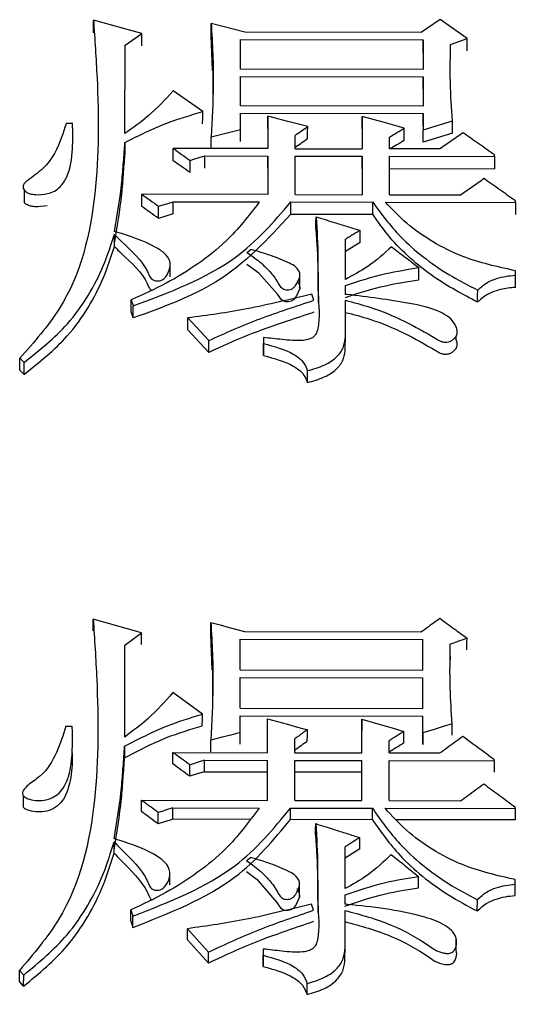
# Model space of a CAD drawing. Header units: millimetres. Extents: x 2462 to 4142, y 835 to 2023.
# Drawn here: x 2891.67 to 2894.22, y 1790.01 to 1795.02 of the extents above; entities that cross this region are included whole.
import ezdxf

# ---------------------------------------------------------------- set-up
doc = ezdxf.new("R2010")
doc.units = ezdxf.units.MM

msp = doc.modelspace()

# ---------------------------------------------------------------- linework, layer by layer
at = {"color": 7, "linetype": 'Continuous', "lineweight": 25}
for p, q in [((2892.0496, 1794.9548), (2892.0498, 1795.0186)), ((2892.2986, 1794.9503), (2892.0499, 1795.0186)), ((2892.8287, 1794.9569), (2892.6556, 1795.0024)), ((2893.8347, 1795.0228), (2893.7373, 1794.9552)), ((2893.9753, 1794.9246), (2893.8347, 1795.0228)), ((2892.2121, 1794.8901), (2892.2986, 1794.9503)), ((2892.6625, 1794.7606), (2892.6554, 1794.9386)), ((2893.7373, 1794.9552), (2892.8287, 1794.9569)), ((2892.2119, 1794.4357), (2892.2121, 1794.8901)), ((2892.807, 1794.9192), (2893.7481, 1794.9174)), ((2892.807, 1794.7681), (2892.807, 1794.9192)), ((2893.7481, 1794.9174), (2893.7481, 1794.7664)), ((2893.8888, 1794.8945), (2893.9753, 1794.9246)), ((2892.6641, 1794.7618), (2892.6641, 1794.6331)), ((2892.8069, 1794.5788), (2892.807, 1794.7303)), ((2893.7481, 1794.7664), (2892.807, 1794.7681)), ((2892.807, 1794.7303), (2893.7481, 1794.7285)), ((2893.7481, 1794.7285), (2893.748, 1794.5771)), ((2892.6122, 1794.5488), (2892.4608, 1794.6552)), ((2892.8068, 1794.4574), (2892.8069, 1794.5409)), ((2893.748, 1794.5771), (2892.8069, 1794.5788)), ((2892.8069, 1794.5409), (2893.748, 1794.5392)), ((2893.748, 1794.5392), (2893.7479, 1794.4557)), ((2891.909, 1794.4894), (2891.9415, 1794.4894)), ((2892.9475, 1794.5255), (2892.9474, 1794.3583)), ((2893.4343, 1794.5246), (2893.4342, 1794.3574)), ((2893.7479, 1794.4557), (2893.8994, 1794.5009)), ((2892.6554, 1794.4197), (2892.8068, 1794.4574)), ((2893.7477, 1794.3925), (2893.7479, 1794.4557)), ((2893.8992, 1794.4378), (2893.7477, 1794.3925)), ((2891.9433, 1794.4147), (2891.9433, 1794.4151)), ((2892.2119, 1794.3901), (2892.2116, 1794.3271)), ((2892.6551, 1794.3589), (2892.6554, 1794.4197)), ((2893.088, 1794.3581), (2893.0881, 1794.4265)), ((2893.5748, 1794.3572), (2893.5749, 1794.418)), ((2892.4604, 1794.2962), (2892.4606, 1794.3592)), ((2892.9474, 1794.3583), (2892.4606, 1794.3592)), ((2893.088, 1794.3581), (2893.4342, 1794.3574)), ((2893.8344, 1794.3567), (2893.5748, 1794.3572)), ((2892.5469, 1794.2353), (2892.5472, 1794.2982)), ((2892.6226, 1794.258), (2892.6229, 1794.3209)), ((2892.6229, 1794.3209), (2892.9474, 1794.3203)), ((2892.9472, 1794.2574), (2892.9474, 1794.3203)), ((2892.9474, 1794.3203), (2892.9473, 1794.1222)), ((2893.0879, 1794.122), (2893.088, 1794.3201)), ((2893.088, 1794.3201), (2893.4342, 1794.3194)), ((2893.4339, 1794.2565), (2893.4342, 1794.3194)), ((2893.4342, 1794.3194), (2893.4341, 1794.1213)), ((2893.5747, 1794.1211), (2893.5748, 1794.3192)), ((2893.5748, 1794.3192), (2894.1157, 1794.3182)), ((2894.1157, 1794.3182), (2894.1154, 1794.2552)), ((2894.1157, 1794.3182), (2894.1157, 1794.3258)), ((2893.5746, 1794.2562), (2894.1154, 1794.2552)), ((2891.6934, 1794.1447), (2891.6931, 1794.0816)), ((2892.298, 1794.0607), (2892.2983, 1794.1234)), ((2892.9473, 1794.1222), (2892.2983, 1794.1234)), ((2892.4603, 1794.0223), (2892.4605, 1794.085)), ((2892.4605, 1794.085), (2892.904, 1794.0842)), ((2893.066, 1794.0212), (2893.0663, 1794.0839)), ((2893.0663, 1794.0839), (2893.4882, 1794.0831)), ((2893.0879, 1794.122), (2893.4341, 1794.1213)), ((2893.5531, 1794.083), (2894.2237, 1794.0817)), ((2893.5747, 1794.1211), (2893.9425, 1794.1204)), ((2894.2237, 1794.0817), (2894.2235, 1794.0191)), ((2894.2237, 1794.0817), (2894.2237, 1794.0894)), ((2892.3845, 1793.9996), (2892.3848, 1794.0622)), ((2893.066, 1794.0212), (2893.4879, 1794.0204)), ((2892.1573, 1793.855), (2892.1576, 1793.9175)), ((2893.3473, 1793.6854), (2893.3474, 1793.8923)), ((2892.8391, 1793.8244), (2892.8607, 1793.8396)), ((2893.4229, 1793.8756), (2893.3472, 1793.8299)), ((2892.4451, 1793.6981), (2892.4454, 1793.7607)), ((2893.7258, 1793.6838), (2893.726, 1793.746)), ((2894.2236, 1793.7068), (2894.2236, 1793.7298)), ((2893.1126, 1793.6398), (2893.1129, 1793.7022)), ((2894.2233, 1793.6446), (2894.2236, 1793.7068)), ((2893.3473, 1793.6086), (2893.3473, 1793.6547)), ((2892.2437, 1793.518), (2892.2439, 1793.5799)), ((2893.185, 1793.5782), (2893.1742, 1793.6089)), ((2893.3472, 1793.3933), (2893.3473, 1793.5779)), ((2892.2545, 1793.4873), (2892.2547, 1793.5492)), ((2892.536, 1793.4871), (2892.6441, 1793.3714)), ((2892.6438, 1793.3097), (2892.5357, 1793.4253)), ((2893.9181, 1793.4379), (2893.9181, 1793.4422)), ((2892.9253, 1793.3862), (2892.9251, 1793.3245)), ((2892.9253, 1793.3862), (2892.9253, 1793.3555)), ((2893.347, 1793.3315), (2893.3472, 1793.3933)), ((2893.9178, 1793.3801), (2893.9179, 1793.395)), ((2892.6438, 1793.3097), (2892.6441, 1793.3714)), ((2892.9251, 1793.2938), (2892.9253, 1793.3555)), ((2891.6703, 1793.219), (2891.6706, 1793.2806)), ((2891.6705, 1793.2807), (2891.6921, 1793.2575)), ((2892.9251, 1793.3245), (2892.9251, 1793.2938)), ((2891.6918, 1793.196), (2891.6921, 1793.2575)), ((2891.6918, 1793.196), (2891.6702, 1793.2191)), ((2892.048, 1791.8775), (2892.0483, 1791.9374)), ((2892.2971, 1791.8663), (2892.0484, 1791.9373)), ((2892.8272, 1791.8731), (2893.7358, 1791.8715)), ((2892.2105, 1791.8036), (2892.2971, 1791.8663)), ((2892.661, 1791.6772), (2892.6539, 1791.8607)), ((2892.8054, 1791.6767), (2892.8055, 1791.8339)), ((2892.8055, 1791.8339), (2893.7466, 1791.8322)), ((2893.7465, 1791.675), (2893.7466, 1791.8322)), ((2892.2103, 1791.3308), (2892.2105, 1791.8036)), ((2893.7463, 1791.675), (2893.7464, 1791.7725)), ((2893.887, 1791.7487), (2893.8868, 1791.7283)), ((2893.887, 1791.7487), (2893.887, 1791.7646)), ((2892.6629, 1791.6785), (2892.6626, 1791.5389)), ((2892.8054, 1791.6767), (2893.7465, 1791.675)), ((2892.8053, 1791.4797), (2892.8054, 1791.6373)), ((2892.8054, 1791.6373), (2893.7465, 1791.6356)), ((2893.7464, 1791.478), (2893.7465, 1791.6356)), ((2893.7462, 1791.478), (2893.7463, 1791.5761)), ((2892.6106, 1791.4485), (2892.4592, 1791.5592)), ((2892.8053, 1791.4797), (2893.7464, 1791.478)), ((2892.8052, 1791.3534), (2892.8053, 1791.4403)), ((2892.8053, 1791.4403), (2893.7464, 1791.4386)), ((2892.9458, 1791.2504), (2892.9459, 1791.4242)), ((2893.4327, 1791.4233), (2893.4324, 1791.3642)), ((2893.4326, 1791.2495), (2893.4327, 1791.4233)), ((2893.7463, 1791.3517), (2893.7464, 1791.4386)), ((2891.9074, 1791.3867), (2891.9399, 1791.3866)), ((2893.7461, 1791.2926), (2893.7461, 1791.3794)), ((2893.8976, 1791.3397), (2893.8978, 1791.3988)), ((2892.9456, 1791.2504), (2892.9457, 1791.3651)), ((2893.0864, 1791.2502), (2893.0865, 1791.3213)), ((2893.4324, 1791.2495), (2893.4324, 1791.3642)), ((2893.7463, 1791.3517), (2893.7461, 1791.2926)), ((2891.9417, 1791.3082), (2891.9417, 1791.3085)), ((2892.2102, 1791.2834), (2892.21, 1791.2244)), ((2892.6535, 1791.2552), (2892.6538, 1791.3142)), ((2893.5732, 1791.2493), (2893.5732, 1791.3125)), ((2892.4588, 1791.1924), (2892.459, 1791.2513)), ((2892.459, 1791.2513), (2892.9458, 1791.2504)), ((2893.0864, 1791.2502), (2893.4326, 1791.2495)), ((2893.5732, 1791.2493), (2893.8328, 1791.2488)), ((2892.5453, 1791.129), (2892.5455, 1791.1879)), ((2892.621, 1791.1526), (2892.6213, 1791.2115)), ((2892.6213, 1791.2115), (2892.9458, 1791.2109)), ((2892.9455, 1791.152), (2892.9458, 1791.2109)), ((2892.9456, 1791.0049), (2892.9458, 1791.2109)), ((2893.0863, 1791.0046), (2893.0864, 1791.2106)), ((2893.0864, 1791.2106), (2893.4325, 1791.21)), ((2893.4323, 1791.1511), (2893.4325, 1791.21)), ((2893.4324, 1791.004), (2893.4325, 1791.21)), ((2893.573, 1791.0037), (2893.5732, 1791.2097)), ((2893.5732, 1791.2097), (2894.114, 1791.2087)), ((2894.114, 1791.2087), (2894.1138, 1791.1498)), ((2894.114, 1791.2087), (2894.114, 1791.2166)), ((2892.621, 1791.1526), (2892.9455, 1791.152)), ((2892.9454, 1791.0049), (2892.9455, 1791.152)), ((2893.0862, 1791.1517), (2893.4323, 1791.1511)), ((2893.4322, 1791.004), (2893.4323, 1791.1511)), ((2891.6878, 1791.0295), (2891.6876, 1790.9704)), ((2892.2964, 1790.9475), (2892.2966, 1791.0061)), ((2892.2966, 1791.0061), (2892.9456, 1791.0049)), ((2893.0863, 1791.0046), (2893.4324, 1791.004)), ((2893.573, 1791.0037), (2893.9408, 1791.0031)), ((2894.2221, 1790.9629), (2894.2221, 1790.9708)), ((2892.3829, 1790.8839), (2892.3831, 1790.9425)), ((2892.4586, 1790.9075), (2892.4588, 1790.9661)), ((2892.4588, 1790.9661), (2892.9023, 1790.9653)), ((2893.0644, 1790.9064), (2893.0646, 1790.965)), ((2893.0646, 1790.965), (2893.4865, 1790.9642)), ((2893.5514, 1790.9641), (2894.2221, 1790.9629)), ((2894.2221, 1790.9629), (2894.2218, 1790.9043)), ((2892.8543, 1790.9068), (2892.4586, 1790.9075)), ((2893.4863, 1790.9057), (2893.0644, 1790.9064)), ((2894.2218, 1790.9043), (2893.6091, 1790.9054)), ((2892.1556, 1790.7336), (2892.1559, 1790.792)), ((2893.4212, 1790.7551), (2893.3455, 1790.7076)), ((2893.3456, 1790.5509), (2893.3457, 1790.7659)), ((2892.8373, 1790.6953), (2892.859, 1790.7111)), ((2892.4434, 1790.5705), (2892.4436, 1790.629)), ((2893.1109, 1790.5099), (2893.1111, 1790.5683)), ((2893.724, 1790.5558), (2893.7243, 1790.6139)), ((2894.2216, 1790.5151), (2894.2218, 1790.5732)), ((2894.2218, 1790.5732), (2894.2218, 1790.5971)), ((2893.3456, 1790.471), (2893.3456, 1790.519)), ((2893.1833, 1790.4395), (2893.1725, 1790.4714)), ((2894.0268, 1790.4358), (2894.0271, 1790.4938)), ((2892.2419, 1790.3833), (2892.2422, 1790.4412)), ((2893.3454, 1790.2474), (2893.3455, 1790.4389)), ((2892.2527, 1790.3514), (2892.253, 1790.4093)), ((2892.5342, 1790.3448), (2892.6423, 1790.2247)), ((2892.642, 1790.1671), (2892.5339, 1790.2871)), ((2893.918, 1790.2327), (2893.9183, 1790.2908)), ((2892.642, 1790.1671), (2892.6423, 1790.2247)), ((2892.9235, 1790.2401), (2892.9233, 1790.1824)), ((2892.9235, 1790.2401), (2892.9235, 1790.2081)), ((2893.3452, 1790.1897), (2893.3454, 1790.2474)), ((2892.9233, 1790.1506), (2892.9235, 1790.2081)), ((2892.9233, 1790.1824), (2892.9233, 1790.1506)), ((2891.6685, 1790.0727), (2891.6688, 1790.1302)), ((2891.6687, 1790.1304), (2891.6903, 1790.1063)), ((2891.69, 1790.0489), (2891.6684, 1790.0729)), ((2891.69, 1790.0489), (2891.6903, 1790.1063))]:
    msp.add_line(p, q, dxfattribs=at)
at = {"color": 7, "linetype": 'Continuous', "lineweight": 25, "flags": 128}
for points in [[(2892.6554, 1794.9386), (2892.6555, 1794.9743), (2892.6556, 1795.0024)], [(2892.2984, 1794.8866), (2892.2985, 1794.9222), (2892.2986, 1794.9503)], [(2893.7479, 1794.8538), (2893.748, 1794.8894), (2893.7481, 1794.9174)], [(2893.9751, 1794.8609), (2893.9752, 1794.8965), (2893.9753, 1794.9246)], [(2893.7478, 1794.6651), (2893.748, 1794.7006), (2893.7481, 1794.7285)], [(2892.6119, 1794.4856), (2892.6121, 1794.5172), (2892.6122, 1794.5488)], [(2893.7477, 1794.4759), (2893.7479, 1794.5113), (2893.748, 1794.5392)], [(2892.9473, 1794.4623), (2892.9474, 1794.4976), (2892.9475, 1794.5255)], [(2893.153, 1794.4719), (2893.0503, 1794.4987), (2892.9475, 1794.5255)], [(2893.434, 1794.4614), (2893.4342, 1794.4967), (2893.4343, 1794.5246)], [(2893.6506, 1794.4634), (2893.5424, 1794.494), (2893.4343, 1794.5246)], [(2893.8992, 1794.4378), (2893.8993, 1794.4731), (2893.8994, 1794.5009)], [(2892.8066, 1794.3943), (2892.8067, 1794.4296), (2892.8068, 1794.4574)], [(2893.1528, 1794.4088), (2893.1529, 1794.4442), (2893.153, 1794.4719)], [(2893.6503, 1794.4003), (2893.6505, 1794.4357), (2893.6506, 1794.4634)], [(2892.5472, 1794.2982), (2892.5661, 1794.3039), (2892.5945, 1794.3124), (2892.6229, 1794.3209)], [(2892.3848, 1794.0622), (2892.4037, 1794.0679), (2892.4321, 1794.0764), (2892.4605, 1794.085)], [(2893.4879, 1794.0204), (2893.488, 1794.0412), (2893.4881, 1794.0622), (2893.4882, 1794.0831)], [(2892.4603, 1794.0223), (2892.4224, 1794.011), (2892.3845, 1793.9996)], [(2893.1958, 1793.9447), (2893.1959, 1793.976), (2893.1961, 1794.0073)], [(2893.4229, 1793.8756), (2893.4231, 1793.9106), (2893.4232, 1793.938)], [(2893.0988, 1793.6796), (2893.1116, 1793.6563), (2893.1124, 1793.6385), (2893.0959, 1793.6005), (2893.0797, 1793.5804), (2893.0677, 1793.5736), (2893.0535, 1793.5704), (2893.0384, 1793.571), (2893.0271, 1793.5747), (2893.018, 1793.5811), (2892.9974, 1793.6098), (2892.9015, 1793.717), (2892.8395, 1793.7616), (2892.8388, 1793.7621), (2892.8388, 1793.7621)], [(2894.0286, 1793.5684), (2894.0286, 1793.5855), (2894.0287, 1793.6025), (2894.0288, 1793.6304)], [(2892.5357, 1793.4253), (2892.5358, 1793.4599), (2892.536, 1793.4871)], [(2893.1522, 1793.1548), (2893.1522, 1793.1721), (2893.1523, 1793.1895), (2893.1524, 1793.2163)], [(2892.6539, 1791.8607), (2892.654, 1791.8942), (2892.6541, 1791.9205)], [(2892.6541, 1791.9205), (2892.7015, 1791.9076), (2892.7488, 1791.8946), (2892.8272, 1791.8731)], [(2892.2969, 1791.8065), (2892.297, 1791.84), (2892.2971, 1791.8663)], [(2893.7464, 1791.7725), (2893.7465, 1791.8059), (2893.7466, 1791.8322)], [(2893.9738, 1791.8396), (2893.9521, 1791.8318), (2893.9305, 1791.824), (2893.9089, 1791.8162), (2893.8872, 1791.8084)], [(2893.9735, 1791.7799), (2893.9737, 1791.8133), (2893.9738, 1791.8396)], [(2893.7463, 1791.5761), (2893.7464, 1791.6094), (2893.7465, 1791.6356)], [(2892.6103, 1791.3893), (2892.6105, 1791.4189), (2892.6106, 1791.4485)], [(2892.9457, 1791.3651), (2892.9458, 1791.3982), (2892.9459, 1791.4242)], [(2892.9459, 1791.4242), (2893.0486, 1791.3964), (2893.1, 1791.3825), (2893.1514, 1791.3686)], [(2893.4327, 1791.4233), (2893.5267, 1791.3957), (2893.5878, 1791.3778), (2893.649, 1791.3598)], [(2893.7461, 1791.3794), (2893.7463, 1791.4125), (2893.7464, 1791.4386)], [(2893.1511, 1791.3095), (2893.1513, 1791.3426), (2893.1514, 1791.3686)], [(2893.8978, 1791.3988), (2893.8512, 1791.3843), (2893.8046, 1791.3698), (2893.7463, 1791.3517)], [(2892.8052, 1791.3534), (2892.7576, 1791.3411), (2892.7057, 1791.3277), (2892.6538, 1791.3142)], [(2892.805, 1791.2943), (2892.8051, 1791.3274), (2892.8052, 1791.3534)], [(2893.6487, 1791.3007), (2893.6489, 1791.3338), (2893.649, 1791.3598)], [(2892.6213, 1791.2115), (2892.5834, 1791.1997), (2892.5645, 1791.1938), (2892.5455, 1791.1879)], [(2892.621, 1791.1526), (2892.6021, 1791.1467), (2892.5831, 1791.1408), (2892.5453, 1791.129)], [(2892.4588, 1790.9661), (2892.421, 1790.9543), (2892.402, 1790.9484), (2892.3831, 1790.9425)], [(2893.4863, 1790.9057), (2893.4863, 1790.9251), (2893.4864, 1790.9447), (2893.4865, 1790.9642)], [(2892.4586, 1790.9075), (2892.4397, 1790.9016), (2892.4207, 1790.8957), (2892.3829, 1790.8839)], [(2893.1941, 1790.8269), (2893.1942, 1790.8561), (2893.1944, 1790.8854)], [(2893.4212, 1790.7551), (2893.4214, 1790.7878), (2893.4215, 1790.8135)], [(2893.097, 1790.5513), (2893.1099, 1790.5271), (2893.1107, 1790.5086), (2893.0941, 1790.4692), (2893.078, 1790.4483), (2893.066, 1790.4412), (2893.0517, 1790.4379), (2893.0366, 1790.4385), (2893.0253, 1790.4424), (2893.0162, 1790.4489), (2892.9956, 1790.4788), (2892.8998, 1790.5902), (2892.8377, 1790.6366), (2892.8371, 1790.637), (2892.8371, 1790.637)], [(2892.5339, 1790.2871), (2892.5341, 1790.3194), (2892.5342, 1790.3448)], [(2893.1503, 1790.0061), (2893.1504, 1790.0224), (2893.1505, 1790.0386), (2893.1506, 1790.0635)]]:
    msp.add_lwpolyline(points, dxfattribs=at)
at = {"color": 7, "linetype": 'Continuous', "lineweight": 25}
for points, knots in [([(2892.0498, 1795.0186), (2892.0565, 1794.9199), (2892.0767, 1794.624), (2892.079, 1794.1269), (2891.9653, 1793.6147), (2891.7436, 1793.3633), (2891.6706, 1793.2806)], [0, 0, 0, 0, 0.166223, 0.49841, 0.83499, 1, 1, 1, 1]), ([(2892.6556, 1795.0024), (2892.6588, 1794.95), (2892.6652, 1794.8451), (2892.6684, 1794.6509), (2892.6604, 1794.5089), (2892.6554, 1794.4197)], [0, 0, 0, 0, 0.2709567, 0.5419545, 1, 1, 1, 1]), ([(2893.8994, 1794.5009), (2893.8946, 1794.5665), (2893.8875, 1794.665), (2893.8876, 1794.7962), (2893.8884, 1794.8618), (2893.8888, 1794.8945)], [0, 0, 0, 0, 0.499448, 0.749701, 1, 1, 1, 1]), ([(2892.4608, 1794.6552), (2892.4198, 1794.611), (2892.3461, 1794.5315), (2892.2531, 1794.4651), (2892.2119, 1794.4357)], [0, 0, 0, 0, 0.556386, 1, 1, 1, 1]), ([(2892.2119, 1794.3901), (2892.2825, 1794.4255), (2892.4091, 1794.4891), (2892.5499, 1794.5305), (2892.6122, 1794.5488)], [0, 0, 0, 0, 0.5578886, 1, 1, 1, 1]), ([(2891.909, 1794.4894), (2891.902, 1794.4663), (2891.8772, 1794.3846), (2891.8243, 1794.2747), (2891.7332, 1794.2118), (2891.6984, 1794.1851), (2891.689, 1794.1734), (2891.6863, 1794.1619), (2891.6886, 1794.1513), (2891.6952, 1794.1411), (2891.7063, 1794.1322), (2891.7254, 1794.1243), (2891.762, 1794.1199), (2891.8066, 1794.1235), (2891.8508, 1794.1386), (2891.8862, 1794.1672), (2891.9305, 1794.2389), (2891.9442, 1794.3519), (2891.9431, 1794.4452), (2891.9415, 1794.4889), (2891.9415, 1794.4894)], [0, 0, 0, 0, 0.080163, 0.283303, 0.376891, 0.395163, 0.410604, 0.422184, 0.433748, 0.44595, 0.459623, 0.474758, 0.501541, 0.554648, 0.589883, 0.62515, 0.685174, 0.852774, 0.998557, 1, 1, 1, 1]), ([(2893.0881, 1794.4265), (2893.0989, 1794.4341), (2893.1205, 1794.4492), (2893.1422, 1794.4644), (2893.153, 1794.4719)], [0, 0, 0, 0, 0.500003, 1, 1, 1, 1]), ([(2893.5749, 1794.418), (2893.5875, 1794.4256), (2893.6127, 1794.4407), (2893.638, 1794.4559), (2893.6506, 1794.4634)], [0, 0, 0, 0, 0.500003, 1, 1, 1, 1]), ([(2893.9535, 1794.4401), (2893.9336, 1794.4262), (2893.894, 1794.3984), (2893.8543, 1794.3706), (2893.8344, 1794.3567)], [0, 0, 0, 0, 0.500001, 1, 1, 1, 1]), ([(2894.1157, 1794.3258), (2894.0886, 1794.3448), (2894.0346, 1794.383), (2893.9805, 1794.4211), (2893.9535, 1794.4401)], [0, 0, 0, 0, 0.500002, 1, 1, 1, 1]), ([(2892.1576, 1793.9327), (2892.1722, 1794.0175), (2892.1927, 1794.1359), (2892.2042, 1794.2887), (2892.2093, 1794.3563), (2892.2119, 1794.3901)], [0, 0, 0, 0, 0.556742, 0.778364, 1, 1, 1, 1]), ([(2893.1528, 1794.4088), (2893.1419, 1794.4012), (2893.1204, 1794.3862), (2893.0988, 1794.3711), (2893.0881, 1794.3636)], [0, 0, 0, 0, 0.501689, 1, 1, 1, 1]), ([(2893.6503, 1794.4003), (2893.6377, 1794.3927), (2893.6137, 1794.3784), (2893.5897, 1794.364), (2893.5784, 1794.3572)], [0, 0, 0, 0, 0.526127, 1, 1, 1, 1]), ([(2892.4606, 1794.3592), (2892.4751, 1794.3491), (2892.5039, 1794.3287), (2892.5327, 1794.3084), (2892.5472, 1794.2982)], [0, 0, 0, 0, 0.500001, 1, 1, 1, 1]), ([(2892.1573, 1793.8703), (2892.172, 1793.955), (2892.1925, 1794.0734), (2892.2039, 1794.226), (2892.2091, 1794.2934), (2892.2116, 1794.3271)], [0, 0, 0, 0, 0.557466, 0.778726, 1, 1, 1, 1]), ([(2892.5469, 1794.2353), (2892.5325, 1794.2455), (2892.5037, 1794.2658), (2892.4748, 1794.2861), (2892.4604, 1794.2962)], [0, 0, 0, 0, 0.500001, 1, 1, 1, 1]), ([(2894.0615, 1794.204), (2894.0417, 1794.1901), (2894.002, 1794.1622), (2893.9623, 1794.1343), (2893.9425, 1794.1204)], [0, 0, 0, 0, 0.5000012, 1, 1, 1, 1]), ([(2894.2237, 1794.0894), (2894.1967, 1794.1085), (2894.1426, 1794.1467), (2894.0886, 1794.1849), (2894.0615, 1794.204)], [0, 0, 0, 0, 0.500002, 1, 1, 1, 1]), ([(2891.8103, 1794.0638), (2891.7892, 1794.0609), (2891.7605, 1794.057), (2891.7241, 1794.062), (2891.7058, 1794.0697), (2891.6953, 1794.0773), (2891.6933, 1794.0815), (2891.6932, 1794.0816)], [0, 0, 0, 0, 0.503913, 0.681951, 0.861871, 0.995799, 1, 1, 1, 1]), ([(2892.904, 1794.0842), (2892.8504, 1794.0143), (2892.7615, 1793.8983), (2892.5899, 1793.7634), (2892.4261, 1793.6621), (2892.3049, 1793.6074), (2892.2439, 1793.5799)], [0, 0, 0, 0, 0.333002, 0.552476, 0.774971, 1, 1, 1, 1]), ([(2892.2547, 1793.5492), (2892.4432, 1793.6201), (2892.7748, 1793.7449), (2892.9784, 1793.9817), (2893.0663, 1794.0839)], [0, 0, 0, 0, 0.568507, 1, 1, 1, 1]), ([(2892.2983, 1794.1234), (2892.3127, 1794.1132), (2892.3415, 1794.0928), (2892.3704, 1794.0724), (2892.3848, 1794.0622)], [0, 0, 0, 0, 0.500001, 1, 1, 1, 1]), ([(2893.4882, 1794.0831), (2893.5327, 1794.0225), (2893.6065, 1793.9221), (2893.745, 1793.8006), (2893.878, 1793.7072), (2893.9784, 1793.6561), (2894.0288, 1793.6304)], [0, 0, 0, 0, 0.333809, 0.553089, 0.775219, 1, 1, 1, 1]), ([(2894.2236, 1793.7298), (2894.1307, 1793.7504), (2893.9787, 1793.7842), (2893.7946, 1793.8767), (2893.6598, 1793.9712), (2893.5885, 1794.0459), (2893.5531, 1794.083)], [0, 0, 0, 0, 0.347456, 0.568585, 0.785979, 1, 1, 1, 1]), ([(2892.3845, 1793.9996), (2892.3701, 1794.0098), (2892.3413, 1794.0302), (2892.3124, 1794.0506), (2892.298, 1794.0607)], [0, 0, 0, 0, 0.500001, 1, 1, 1, 1]), ([(2893.066, 1794.0212), (2892.9486, 1793.8932), (2892.7352, 1793.6605), (2892.4036, 1793.541), (2892.2545, 1793.4873)], [0, 0, 0, 0, 0.550322, 1, 1, 1, 1]), ([(2893.1961, 1794.0073), (2893.2009, 1793.9365), (2893.2097, 1793.8055), (2893.2012, 1793.6137), (2893.2193, 1793.4816), (2893.1985, 1793.4056), (2893.1824, 1793.3876), (2893.16, 1793.3765), (2893.1053, 1793.367), (2893.0247, 1793.3756), (2892.9571, 1793.3829), (2892.9253, 1793.3862)], [0, 0, 0, 0, 0.256996, 0.476113, 0.695225, 0.73204, 0.752365, 0.772764, 0.805765, 0.908922, 1, 1, 1, 1]), ([(2893.1961, 1794.0073), (2893.2271, 1793.9978), (2893.2805, 1793.9815), (2893.3562, 1793.9585), (2893.4009, 1793.9448), (2893.4232, 1793.938)], [0, 0, 0, 0, 0.410416, 0.705208, 1, 1, 1, 1]), ([(2894.0286, 1793.5684), (2893.9516, 1793.609), (2893.8257, 1793.6755), (2893.6789, 1793.7935), (2893.5718, 1793.9019), (2893.5158, 1793.9811), (2893.4879, 1794.0204)], [0, 0, 0, 0, 0.346062, 0.56664, 0.784508, 1, 1, 1, 1]), ([(2892.1576, 1793.9174), (2892.1697, 1793.9052), (2892.2304, 1793.8441), (2892.3098, 1793.776), (2892.3373, 1793.7013), (2892.3506, 1793.6856), (2892.3624, 1793.6796), (2892.3759, 1793.677), (2892.3899, 1793.6778), (2892.4036, 1793.6822), (2892.4179, 1793.6926), (2892.4347, 1793.7174), (2892.4489, 1793.7502), (2892.4411, 1793.7888), (2892.4157, 1793.8232), (2892.3278, 1793.8792), (2892.2335, 1793.9086), (2892.1612, 1793.9316), (2892.1576, 1793.9327)], [0, 0, 0, 0, 0.066062, 0.330701, 0.377854, 0.393632, 0.409569, 0.423612, 0.439068, 0.455666, 0.47207, 0.502865, 0.57441, 0.614854, 0.665568, 0.739884, 0.987043, 1, 1, 1, 1]), ([(2893.1958, 1793.9447), (2893.2001, 1793.874), (2893.2076, 1793.7477), (2893.2068, 1793.6207), (2893.2064, 1793.5648)], [0, 0, 0, 0, 0.559458, 1, 1, 1, 1]), ([(2893.4232, 1793.938), (2893.4169, 1793.9342), (2893.4043, 1793.9266), (2893.3853, 1793.9152), (2893.3664, 1793.9037), (2893.3538, 1793.8961), (2893.3474, 1793.8923)], [0, 0, 0, 0, 0.25, 0.5, 0.75, 1, 1, 1, 1]), ([(2891.6921, 1793.2575), (2891.7714, 1793.3211), (2891.9011, 1793.4251), (2892.0256, 1793.6015), (2892.1062, 1793.7565), (2892.1405, 1793.8639), (2892.1575, 1793.9174)], [0, 0, 0, 0, 0.345608, 0.56562, 0.783503, 1, 1, 1, 1]), ([(2891.6918, 1793.196), (2891.7711, 1793.2595), (2891.9009, 1793.3633), (2892.0253, 1793.5394), (2892.106, 1793.6942), (2892.1402, 1793.8015), (2892.1573, 1793.855)], [0, 0, 0, 0, 0.345691, 0.565702, 0.783554, 1, 1, 1, 1]), ([(2892.1573, 1793.855), (2892.1694, 1793.8428), (2892.2301, 1793.7816), (2892.3118, 1793.7152), (2892.3354, 1793.6407), (2892.3451, 1793.6304), (2892.3465, 1793.6289)], [0, 0, 0, 0, 0.171678, 0.859419, 0.979195, 1, 1, 1, 1]), ([(2892.8391, 1793.8244), (2892.8619, 1793.8088), (2892.9056, 1793.7791), (2892.9593, 1793.7264), (2892.9943, 1793.6802), (2893.0119, 1793.6461), (2893.0297, 1793.635), (2893.0422, 1793.6321), (2893.0558, 1793.6321), (2893.0697, 1793.6355), (2893.0839, 1793.6444), (2893.0981, 1793.6643), (2893.1108, 1793.6875), (2893.1147, 1793.7133), (2893.107, 1793.7326), (2893.0898, 1793.7532), (2893.0406, 1793.7796), (2892.9633, 1793.81), (2892.8951, 1793.8297), (2892.8607, 1793.8396)], [0, 0, 0, 0, 0.117405, 0.224509, 0.331508, 0.385093, 0.401497, 0.417938, 0.434588, 0.453949, 0.473457, 0.503443, 0.565755, 0.597796, 0.629831, 0.663694, 0.717988, 0.857978, 1, 1, 1, 1]), ([(2893.5854, 1793.8536), (2893.5463, 1793.8182), (2893.4758, 1793.7543), (2893.3869, 1793.7066), (2893.3473, 1793.6854)], [0, 0, 0, 0, 0.555111, 1, 1, 1, 1]), ([(2893.5854, 1793.8536), (2893.5973, 1793.8445), (2893.6212, 1793.8262), (2893.6681, 1793.7904), (2893.703, 1793.7637), (2893.726, 1793.746)], [0, 0, 0, 0, 0.254578, 0.509156, 1, 1, 1, 1]), ([(2893.3473, 1793.6547), (2893.4158, 1793.677), (2893.5384, 1793.717), (2893.6685, 1793.7371), (2893.726, 1793.746)], [0, 0, 0, 0, 0.55855, 1, 1, 1, 1]), ([(2893.3471, 1793.5926), (2893.4155, 1793.6149), (2893.5381, 1793.6548), (2893.6683, 1793.6749), (2893.7257, 1793.6838)], [0, 0, 0, 0, 0.5585264, 1, 1, 1, 1]), ([(2894.0288, 1793.6304), (2894.0454, 1793.6452), (2894.0729, 1793.6697), (2894.1253, 1793.6904), (2894.1732, 1793.7027), (2894.2067, 1793.7054), (2894.2236, 1793.7068)], [0, 0, 0, 0, 0.330678, 0.550991, 0.77457, 1, 1, 1, 1]), ([(2894.2233, 1793.6446), (2894.1974, 1793.642), (2894.1549, 1793.6378), (2894.1003, 1793.6194), (2894.0595, 1793.5975), (2894.0388, 1793.578), (2894.0286, 1793.5684)], [0, 0, 0, 0, 0.347151, 0.569168, 0.786857, 1, 1, 1, 1]), ([(2892.2439, 1793.5799), (2892.2457, 1793.5748), (2892.2493, 1793.5646), (2892.2529, 1793.5543), (2892.2547, 1793.5492)], [0, 0, 0, 0, 0.500636, 1, 1, 1, 1]), ([(2893.1742, 1793.6089), (2893.1186, 1793.5958), (2893.0074, 1793.5695), (2892.7964, 1793.5225), (2892.6375, 1793.5009), (2892.536, 1793.4871)], [0, 0, 0, 0, 0.26507, 0.530167, 1, 1, 1, 1]), ([(2892.6441, 1793.3714), (2892.7312, 1793.4105), (2892.862, 1793.4691), (2893.0461, 1793.5321), (2893.1387, 1793.5628), (2893.185, 1793.5782)], [0, 0, 0, 0, 0.499014, 0.749447, 1, 1, 1, 1]), ([(2893.3473, 1793.5779), (2893.3898, 1793.5669), (2893.558, 1793.5232), (2893.7157, 1793.4405), (2893.833, 1793.3688), (2893.8532, 1793.3625), (2893.8706, 1793.3623), (2893.8868, 1793.3664), (2893.9024, 1793.3749), (2893.9161, 1793.388), (2893.9241, 1793.4051), (2893.9243, 1793.4277), (2893.9122, 1793.458), (2893.8828, 1793.4924), (2893.8056, 1793.5369), (2893.6244, 1793.5734), (2893.4609, 1793.596), (2893.3504, 1793.6083), (2893.3473, 1793.6086)], [0, 0, 0, 0, 0.0991642, 0.3918208, 0.4130453, 0.4271989, 0.439103, 0.4509669, 0.4644718, 0.4806037, 0.4982371, 0.5146983, 0.5433978, 0.586335, 0.6292656, 0.7524944, 0.9931053, 1, 1, 1, 1]), ([(2892.2545, 1793.4873), (2892.2527, 1793.4924), (2892.2491, 1793.5026), (2892.2455, 1793.5128), (2892.2437, 1793.5179)], [0, 0, 0, 0, 0.499364, 1, 1, 1, 1]), ([(2893.1848, 1793.5162), (2893.1388, 1793.501), (2893.0236, 1793.4627), (2892.8393, 1793.3997), (2892.7091, 1793.3398), (2892.6438, 1793.3097)], [0, 0, 0, 0, 0.248794, 0.623464, 1, 1, 1, 1]), ([(2893.347, 1793.5159), (2893.3896, 1793.5049), (2893.5578, 1793.4613), (2893.7154, 1793.3785), (2893.8328, 1793.3071), (2893.8529, 1793.3007), (2893.8704, 1793.3006), (2893.8867, 1793.3048), (2893.9023, 1793.3132), (2893.916, 1793.3264), (2893.9238, 1793.3435), (2893.9245, 1793.3623), (2893.9192, 1793.3738), (2893.9165, 1793.3798)], [0, 0, 0, 0, 0.18624, 0.735984, 0.775466, 0.80214, 0.824534, 0.846851, 0.872263, 0.902594, 0.935678, 0.966525, 1, 1, 1, 1]), ([(2893.1524, 1793.2163), (2893.182, 1793.2245), (2893.2401, 1793.2408), (2893.307, 1793.2846), (2893.3426, 1793.3392), (2893.3457, 1793.3753), (2893.3472, 1793.3933)], [0, 0, 0, 0, 0.291567, 0.574035, 0.788626, 1, 1, 1, 1]), ([(2892.9253, 1793.3555), (2892.9804, 1793.3409), (2893.0564, 1793.3208), (2893.1322, 1793.2649), (2893.1457, 1793.2323), (2893.1524, 1793.2163)], [0, 0, 0, 0, 0.572071, 0.789697, 1, 1, 1, 1]), ([(2893.1522, 1793.1548), (2893.1817, 1793.163), (2893.2399, 1793.1792), (2893.3067, 1793.223), (2893.3424, 1793.2776), (2893.3454, 1793.3136), (2893.347, 1793.3315)], [0, 0, 0, 0, 0.291715, 0.574226, 0.788746, 1, 1, 1, 1]), ([(2892.9251, 1793.2938), (2892.9801, 1793.2793), (2893.0561, 1793.2592), (2893.1319, 1793.2034), (2893.1455, 1793.1708), (2893.1522, 1793.1548)], [0, 0, 0, 0, 0.572232, 0.789823, 1, 1, 1, 1]), ([(2892.0483, 1791.9373), (2892.055, 1791.8344), (2892.0751, 1791.5258), (2892.0775, 1791.0077), (2891.9625, 1790.4758), (2891.7411, 1790.2153), (2891.6688, 1790.1303)], [0, 0, 0, 0, 0.166549, 0.499386, 0.836693, 1, 1, 1, 1]), ([(2892.6541, 1791.9205), (2892.6573, 1791.8665), (2892.6636, 1791.7584), (2892.6669, 1791.5563), (2892.6588, 1791.4081), (2892.6538, 1791.3142)], [0, 0, 0, 0, 0.268275, 0.536589, 1, 1, 1, 1]), ([(2893.7358, 1791.8715), (2893.7482, 1791.8804), (2893.7706, 1791.8966), (2893.8031, 1791.9201), (2893.8232, 1791.9346), (2893.8332, 1791.9419)], [0, 0, 0, 0, 0.380769, 0.690384, 1, 1, 1, 1]), ([(2893.8332, 1791.9419), (2893.8456, 1791.9329), (2893.8703, 1791.915), (2893.9171, 1791.8809), (2893.9516, 1791.8557), (2893.9738, 1791.8396)], [0, 0, 0, 0, 0.263606, 0.527212, 1, 1, 1, 1]), ([(2893.8978, 1791.3988), (2893.8934, 1791.46), (2893.8867, 1791.5519), (2893.8859, 1791.6885), (2893.8867, 1791.7637), (2893.8872, 1791.8084)], [0, 0, 0, 0, 0.448128, 0.672146, 1, 1, 1, 1]), ([(2892.4592, 1791.5592), (2892.4182, 1791.5132), (2892.3445, 1791.4305), (2892.2515, 1791.3614), (2892.2103, 1791.3308)], [0, 0, 0, 0, 0.556386, 1, 1, 1, 1]), ([(2892.2102, 1791.2834), (2892.2809, 1791.3203), (2892.4075, 1791.3863), (2892.5483, 1791.4295), (2892.6106, 1791.4485)], [0, 0, 0, 0, 0.557889, 1, 1, 1, 1]), ([(2891.9074, 1791.3867), (2891.8932, 1791.3415), (2891.8648, 1791.2507), (2891.8008, 1791.1416), (2891.7214, 1791.0926), (2891.6923, 1791.0633), (2891.6842, 1791.0464), (2891.6837, 1791.0367), (2891.6872, 1791.0289), (2891.6964, 1791.0205), (2891.7174, 1791.0104), (2891.7518, 1791.0031), (2891.7962, 1791.0037), (2891.8389, 1791.0174), (2891.8754, 1791.042), (2891.9167, 1791.0983), (2891.9432, 1791.2158), (2891.9423, 1791.3203), (2891.9399, 1791.3856), (2891.9399, 1791.3866)], [0, 0, 0, 0, 0.151233, 0.303883, 0.374011, 0.409204, 0.423453, 0.431523, 0.439658, 0.449578, 0.466985, 0.502292, 0.54077, 0.580871, 0.619435, 0.66251, 0.788746, 0.996839, 1, 1, 1, 1]), ([(2892.21, 1791.2244), (2892.2806, 1791.2612), (2892.4072, 1791.3272), (2892.5481, 1791.3703), (2892.6103, 1791.3893)], [0, 0, 0, 0, 0.557853, 1, 1, 1, 1]), ([(2893.1514, 1791.3686), (2893.146, 1791.3647), (2893.1352, 1791.3568), (2893.1189, 1791.345), (2893.1027, 1791.3331), (2893.0919, 1791.3253), (2893.0865, 1791.3213)], [0, 0, 0, 0, 0.25, 0.5, 0.75, 1, 1, 1, 1]), ([(2893.649, 1791.3598), (2893.6427, 1791.3558), (2893.63, 1791.348), (2893.6111, 1791.3362), (2893.5922, 1791.3243), (2893.5795, 1791.3165), (2893.5732, 1791.3125)], [0, 0, 0, 0, 0.25, 0.5, 0.75, 1, 1, 1, 1]), ([(2893.8328, 1791.2488), (2893.8452, 1791.2578), (2893.8712, 1791.2768), (2893.9109, 1791.3057), (2893.9382, 1791.3256), (2893.9519, 1791.3355)], [0, 0, 0, 0, 0.3115382, 0.6557691, 1, 1, 1, 1]), ([(2893.9519, 1791.3355), (2893.9654, 1791.3256), (2893.9924, 1791.3058), (2894.0329, 1791.2761), (2894.0735, 1791.2464), (2894.1005, 1791.2265), (2894.114, 1791.2166)], [0, 0, 0, 0, 0.25, 0.5, 0.749999, 1, 1, 1, 1]), ([(2892.1559, 1790.8078), (2892.1705, 1790.8959), (2892.1911, 1791.0191), (2892.2025, 1791.178), (2892.2077, 1791.2483), (2892.2102, 1791.2834)], [0, 0, 0, 0, 0.556742, 0.778364, 1, 1, 1, 1]), ([(2893.1511, 1791.3095), (2893.1403, 1791.3016), (2893.1188, 1791.2859), (2893.0972, 1791.2702), (2893.0864, 1791.2624)], [0, 0, 0, 0, 0.501621, 1, 1, 1, 1]), ([(2893.6487, 1791.3007), (2893.6361, 1791.2928), (2893.6109, 1791.2771), (2893.5858, 1791.2614), (2893.5732, 1791.2536)], [0, 0, 0, 0, 0.501389, 1, 1, 1, 1]), ([(2891.9394, 1791.2491), (2891.9398, 1791.2285), (2891.9409, 1791.1652), (2891.9277, 1791.0845), (2891.8995, 1791.0134), (2891.8668, 1790.9754), (2891.8236, 1790.9517), (2891.7754, 1790.9431), (2891.7365, 1790.9471), (2891.7097, 1790.9552), (2891.6948, 1790.9625), (2891.6895, 1790.9685), (2891.6877, 1790.9705)], [0, 0, 0, 0, 0.1404053, 0.4302282, 0.5473222, 0.6428924, 0.7387769, 0.8266899, 0.9073746, 0.9498224, 0.983728, 1, 1, 1, 1]), ([(2892.1556, 1790.7495), (2892.1703, 1790.8375), (2892.1908, 1790.9606), (2892.2023, 1791.1193), (2892.2074, 1791.1894), (2892.21, 1791.2244)], [0, 0, 0, 0, 0.557466, 0.778726, 1, 1, 1, 1]), ([(2892.5455, 1791.1879), (2892.5332, 1791.1969), (2892.5126, 1791.212), (2892.4837, 1791.2332), (2892.4673, 1791.2453), (2892.459, 1791.2513)], [0, 0, 0, 0, 0.42836, 0.71418, 1, 1, 1, 1]), ([(2892.5453, 1791.129), (2892.5309, 1791.1396), (2892.502, 1791.1607), (2892.4732, 1791.1818), (2892.4588, 1791.1924)], [0, 0, 0, 0, 0.4999989, 1, 1, 1, 1]), ([(2893.9408, 1791.0031), (2893.9532, 1791.0121), (2893.9792, 1791.0311), (2894.0189, 1791.0601), (2894.0462, 1791.0801), (2894.0599, 1791.0901)], [0, 0, 0, 0, 0.311538, 0.655769, 1, 1, 1, 1]), ([(2894.0599, 1791.0901), (2894.0734, 1791.0801), (2894.1004, 1791.0603), (2894.141, 1791.0305), (2894.1815, 1791.0006), (2894.2086, 1790.9808), (2894.2221, 1790.9708)], [0, 0, 0, 0, 0.25, 0.5, 0.749999, 1, 1, 1, 1]), ([(2892.3831, 1790.9425), (2892.3708, 1790.9515), (2892.3502, 1790.9667), (2892.3213, 1790.9879), (2892.3049, 1791), (2892.2966, 1791.0061)], [0, 0, 0, 0, 0.42836, 0.71418, 1, 1, 1, 1]), ([(2892.9023, 1790.9653), (2892.8487, 1790.8926), (2892.7598, 1790.7721), (2892.5882, 1790.6319), (2892.4244, 1790.5266), (2892.3031, 1790.4698), (2892.2422, 1790.4412)], [0, 0, 0, 0, 0.333002, 0.552476, 0.774971, 1, 1, 1, 1]), ([(2892.253, 1790.4093), (2892.4415, 1790.483), (2892.773, 1790.6127), (2892.9767, 1790.8588), (2893.0646, 1790.965)], [0, 0, 0, 0, 0.568507, 1, 1, 1, 1]), ([(2892.3829, 1790.8839), (2892.3684, 1790.8945), (2892.3396, 1790.9157), (2892.3108, 1790.9369), (2892.2964, 1790.9475)], [0, 0, 0, 0, 0.499999, 1, 1, 1, 1]), ([(2893.4865, 1790.9642), (2893.531, 1790.9012), (2893.6048, 1790.7969), (2893.7432, 1790.6706), (2893.8763, 1790.5736), (2893.9766, 1790.5205), (2894.0271, 1790.4938)], [0, 0, 0, 0, 0.333809, 0.553089, 0.775219, 1, 1, 1, 1]), ([(2894.2218, 1790.5971), (2894.129, 1790.6185), (2893.977, 1790.6536), (2893.7929, 1790.7497), (2893.6581, 1790.848), (2893.5868, 1790.9256), (2893.5514, 1790.9641)], [0, 0, 0, 0, 0.3474556, 0.5685851, 0.7859793, 1, 1, 1, 1]), ([(2892.2527, 1790.3514), (2892.4412, 1790.425), (2892.7727, 1790.5545), (2892.9765, 1790.8004), (2893.0644, 1790.9064)], [0, 0, 0, 0, 0.568619, 1, 1, 1, 1]), ([(2893.1944, 1790.8854), (2893.1992, 1790.8117), (2893.208, 1790.6754), (2893.1995, 1790.4761), (2893.2175, 1790.3392), (2893.1968, 1790.2603), (2893.1808, 1790.2416), (2893.1584, 1790.23), (2893.1041, 1790.2201), (2893.0235, 1790.2289), (2892.9557, 1790.2365), (2892.9235, 1790.2401)], [0, 0, 0, 0, 0.257646, 0.476387, 0.695123, 0.731871, 0.752191, 0.772588, 0.805426, 0.907711, 1, 1, 1, 1]), ([(2893.1944, 1790.8854), (2893.2254, 1790.8755), (2893.2788, 1790.8586), (2893.3545, 1790.8347), (2893.3992, 1790.8205), (2893.4215, 1790.8135)], [0, 0, 0, 0, 0.4104162, 0.7052081, 1, 1, 1, 1]), ([(2893.4863, 1790.9057), (2893.5308, 1790.8427), (2893.6045, 1790.7385), (2893.743, 1790.6124), (2893.8761, 1790.5155), (2893.9764, 1790.4625), (2894.0268, 1790.4358)], [0, 0, 0, 0, 0.333729, 0.553, 0.775157, 1, 1, 1, 1]), ([(2893.1941, 1790.8269), (2893.1984, 1790.7532), (2893.206, 1790.6208), (2893.2051, 1790.4877), (2893.2047, 1790.4287)], [0, 0, 0, 0, 0.556133, 1, 1, 1, 1]), ([(2891.6903, 1790.1063), (2891.7696, 1790.1723), (2891.8994, 1790.2804), (2892.0238, 1790.4636), (2892.1045, 1790.6246), (2892.1388, 1790.7363), (2892.1558, 1790.7919)], [0, 0, 0, 0, 0.345608, 0.56562, 0.783503, 1, 1, 1, 1]), ([(2892.1559, 1790.7919), (2892.168, 1790.7792), (2892.2289, 1790.7156), (2892.3076, 1790.6448), (2892.3355, 1790.568), (2892.3479, 1790.5518), (2892.3595, 1790.5451), (2892.3729, 1790.5422), (2892.3868, 1790.5427), (2892.4007, 1790.5469), (2892.415, 1790.5571), (2892.4317, 1790.5814), (2892.4454, 1790.6136), (2892.442, 1790.6524), (2892.4207, 1790.6867), (2892.3469, 1790.7422), (2892.2534, 1790.7765), (2892.1755, 1790.8013), (2892.1582, 1790.8071), (2892.1559, 1790.8078)], [0, 0, 0, 0, 0.066204, 0.33142, 0.376157, 0.392118, 0.408271, 0.422238, 0.437556, 0.454093, 0.470574, 0.499859, 0.567145, 0.606966, 0.655923, 0.720619, 0.937683, 0.991732, 1, 1, 1, 1]), ([(2893.4215, 1790.8135), (2893.4152, 1790.8095), (2893.4026, 1790.8016), (2893.3836, 1790.7897), (2893.3647, 1790.7778), (2893.3521, 1790.7699), (2893.3457, 1790.7659)], [0, 0, 0, 0, 0.25, 0.5, 0.75, 1, 1, 1, 1]), ([(2891.69, 1790.0489), (2891.7693, 1790.1148), (2891.8991, 1790.2226), (2892.0236, 1790.4056), (2892.1042, 1790.5665), (2892.1385, 1790.678), (2892.1556, 1790.7336)], [0, 0, 0, 0, 0.345691, 0.565702, 0.783554, 1, 1, 1, 1]), ([(2892.1556, 1790.7336), (2892.1678, 1790.7209), (2892.2289, 1790.6574), (2892.3054, 1790.585), (2892.336, 1790.5108), (2892.3443, 1790.4967), (2892.3486, 1790.4943), (2892.3489, 1790.4941)], [0, 0, 0, 0, 0.168709, 0.844573, 0.956136, 0.997019, 1, 1, 1, 1]), ([(2893.5837, 1790.7257), (2893.5445, 1790.6889), (2893.474, 1790.6225), (2893.3852, 1790.573), (2893.3456, 1790.5509)], [0, 0, 0, 0, 0.555111, 1, 1, 1, 1]), ([(2893.5837, 1790.7257), (2893.5956, 1790.7162), (2893.6195, 1790.6972), (2893.6663, 1790.66), (2893.7013, 1790.6322), (2893.7243, 1790.6139)], [0, 0, 0, 0, 0.254578, 0.509156, 1, 1, 1, 1]), ([(2892.8373, 1790.6953), (2892.8602, 1790.6791), (2892.9039, 1790.6482), (2892.9575, 1790.5935), (2892.9925, 1790.5455), (2893.0102, 1790.5101), (2893.0279, 1790.4985), (2893.0404, 1790.4954), (2893.0541, 1790.4955), (2893.068, 1790.4991), (2893.0821, 1790.5083), (2893.0963, 1790.529), (2893.109, 1790.553), (2893.1129, 1790.5798), (2893.1053, 1790.5999), (2893.0881, 1790.6213), (2893.0388, 1790.6488), (2892.9616, 1790.6804), (2892.8933, 1790.7008), (2892.859, 1790.7111)], [0, 0, 0, 0, 0.117405, 0.224509, 0.331508, 0.385093, 0.401497, 0.417937, 0.434587, 0.453948, 0.473457, 0.503443, 0.565753, 0.597793, 0.629829, 0.66369, 0.717981, 0.857975, 1, 1, 1, 1]), ([(2893.3456, 1790.519), (2893.4141, 1790.5422), (2893.5366, 1790.5837), (2893.6668, 1790.6047), (2893.7243, 1790.6139)], [0, 0, 0, 0, 0.5585498, 1, 1, 1, 1]), ([(2894.0271, 1790.4938), (2894.0436, 1790.5091), (2894.0712, 1790.5346), (2894.1236, 1790.5562), (2894.1714, 1790.5689), (2894.205, 1790.5717), (2894.2218, 1790.5732)], [0, 0, 0, 0, 0.330678, 0.5509904, 0.7745699, 1, 1, 1, 1]), ([(2893.3453, 1790.461), (2893.4138, 1790.4841), (2893.5364, 1790.5256), (2893.6666, 1790.5466), (2893.724, 1790.5558)], [0, 0, 0, 0, 0.558526, 1, 1, 1, 1]), ([(2893.1725, 1790.4714), (2893.1169, 1790.4578), (2893.0056, 1790.4304), (2892.7947, 1790.3816), (2892.6358, 1790.3592), (2892.5342, 1790.3448)], [0, 0, 0, 0, 0.26507, 0.530167, 1, 1, 1, 1]), ([(2893.3455, 1790.4389), (2893.4267, 1790.4167), (2893.5809, 1790.3745), (2893.7285, 1790.292), (2893.8083, 1790.2344), (2893.8408, 1790.2217), (2893.867, 1790.2171), (2893.8834, 1790.2174), (2893.8966, 1790.2219), (2893.9069, 1790.23), (2893.9164, 1790.2453), (2893.9216, 1790.2711), (2893.9175, 1790.3045), (2893.8934, 1790.3402), (2893.8357, 1790.3789), (2893.6582, 1790.4385), (2893.4832, 1790.4565), (2893.3493, 1790.4706), (2893.3455, 1790.471)], [0, 0, 0, 0, 0.188719, 0.358861, 0.391316, 0.423923, 0.437181, 0.45054, 0.459368, 0.468208, 0.481618, 0.505169, 0.538402, 0.57066, 0.612984, 0.701011, 0.991499, 1, 1, 1, 1]), ([(2894.0268, 1790.4358), (2894.0434, 1790.4511), (2894.0709, 1790.4766), (2894.1233, 1790.4981), (2894.1712, 1790.5108), (2894.2047, 1790.5137), (2894.2216, 1790.5151)], [0, 0, 0, 0, 0.330569, 0.550885, 0.774506, 1, 1, 1, 1]), ([(2892.2422, 1790.4412), (2892.244, 1790.4359), (2892.2476, 1790.4253), (2892.2512, 1790.4146), (2892.253, 1790.4093)], [0, 0, 0, 0, 0.500636, 1, 1, 1, 1]), ([(2892.6423, 1790.2247), (2892.7294, 1790.2652), (2892.8602, 1790.3261), (2893.0444, 1790.3916), (2893.137, 1790.4235), (2893.1833, 1790.4395)], [0, 0, 0, 0, 0.499014, 0.749446, 1, 1, 1, 1]), ([(2892.2419, 1790.3833), (2892.2428, 1790.3806), (2892.2447, 1790.3752), (2892.2483, 1790.3646), (2892.251, 1790.3567), (2892.2527, 1790.3514)], [0, 0, 0, 0, 0.25428, 0.50856, 1, 1, 1, 1]), ([(2893.183, 1790.3816), (2893.1371, 1790.3657), (2893.0218, 1790.326), (2892.8376, 1790.2605), (2892.7073, 1790.1983), (2892.642, 1790.1671)], [0, 0, 0, 0, 0.248794, 0.623464, 1, 1, 1, 1]), ([(2893.3453, 1790.381), (2893.4264, 1790.3589), (2893.5811, 1790.3168), (2893.7282, 1790.2338), (2893.8107, 1790.1751), (2893.8461, 1790.1618), (2893.8751, 1790.1592), (2893.8902, 1790.1614), (2893.9023, 1790.1682), (2893.9125, 1790.1801), (2893.9196, 1790.2019), (2893.9228, 1790.2215), (2893.918, 1790.2326), (2893.9179, 1790.2327)], [0, 0, 0, 0, 0.359164, 0.684453, 0.743731, 0.820268, 0.843129, 0.866218, 0.882877, 0.904148, 0.939369, 0.999233, 1, 1, 1, 1]), ([(2893.1506, 1790.0635), (2893.1801, 1790.0721), (2893.2383, 1790.089), (2893.3052, 1790.1345), (2893.3408, 1790.1913), (2893.3439, 1790.2288), (2893.3454, 1790.2474)], [0, 0, 0, 0, 0.291567, 0.574035, 0.788626, 1, 1, 1, 1]), ([(2892.9235, 1790.2081), (2892.9786, 1790.193), (2893.0546, 1790.1721), (2893.1304, 1790.1141), (2893.1439, 1790.0802), (2893.1506, 1790.0635)], [0, 0, 0, 0, 0.572071, 0.789697, 1, 1, 1, 1]), ([(2893.1503, 1790.0061), (2893.1799, 1790.0147), (2893.2381, 1790.0316), (2893.3049, 1790.077), (2893.3406, 1790.1337), (2893.3437, 1790.1711), (2893.3452, 1790.1897)], [0, 0, 0, 0, 0.291715, 0.574226, 0.788746, 1, 1, 1, 1]), ([(2892.9233, 1790.1506), (2892.9783, 1790.1354), (2893.0543, 1790.1146), (2893.1301, 1790.0566), (2893.1437, 1790.0228), (2893.1503, 1790.0061)], [0, 0, 0, 0, 0.572232, 0.789823, 1, 1, 1, 1])]:
    msp.add_open_spline(points, degree=3, knots=knots, dxfattribs=at)

doc.saveas('drawing.dxf')
